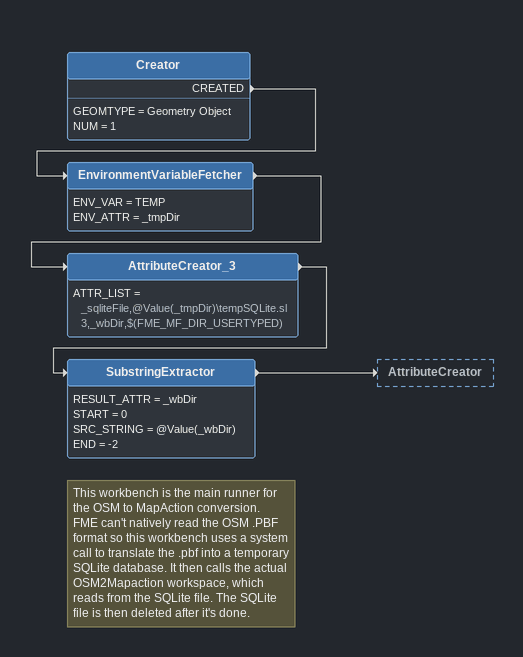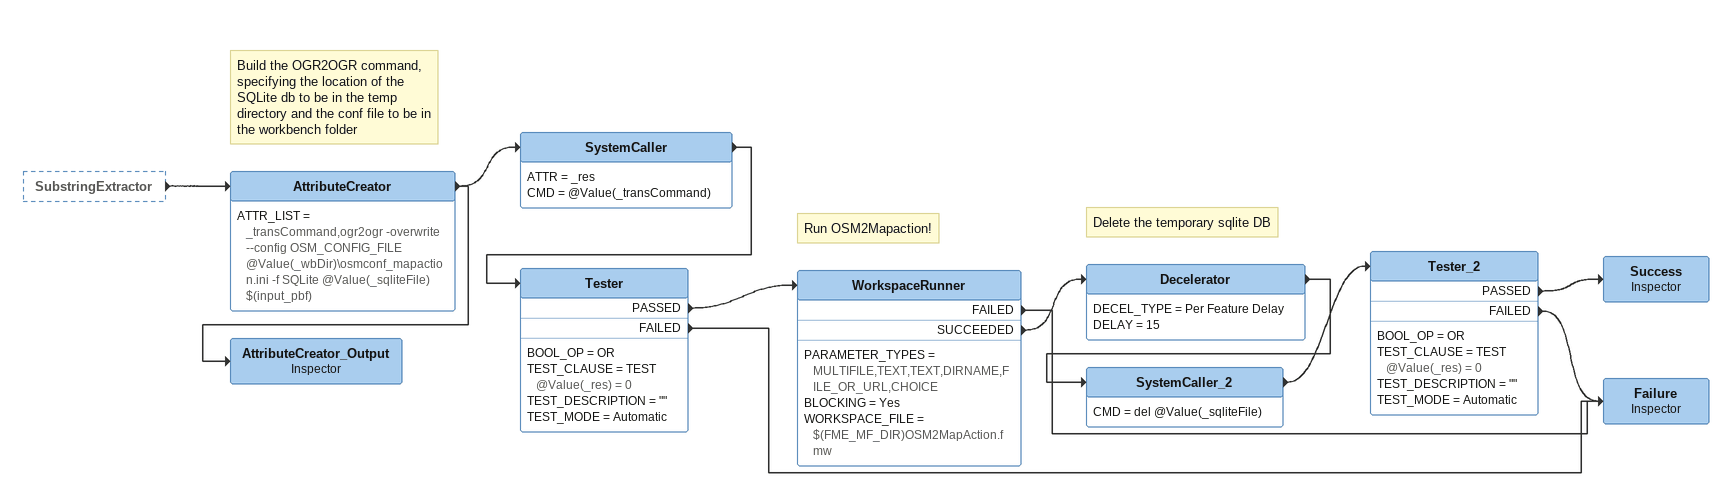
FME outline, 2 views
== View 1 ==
Creator
    GEOMTYPE = Geometry Object
    NUM = 1
    CREATED -> EnvironmentVariableFetcher
EnvironmentVariableFetcher
    ENV_VAR = TEMP
    ENV_ATTR = _tmpDir
    -> AttributeCreator_3
AttributeCreator_3
    ATTR_LIST = _sqliteFile,@Value(_tmpDir)\tempSQLite.sl3,_wbDir,$(FME_MF_DIR_USERTYPED)
    -> SubstringExtractor
Note: This workbench is the main runner for the OSM to MapAction conversion. / FME can't natively read the OSM .PBF format so this workbench uses a system call to translate the .pbf into a temporary SQLite database. It then calls the actual OSM2Mapaction workspace, which reads from the SQLite file. The SQLite file is then deleted after it's done.
SubstringExtractor
    RESULT_ATTR = _wbDir
    START = 0
    SRC_STRING = @Value(_wbDir)
    END = -2
    -> AttributeCreator

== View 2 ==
SubstringExtractor [outside]
    -> AttributeCreator
Note: Build the OGR2OGR command, specifying the location of the SQLite db to be in the temp directory and the conf file to be in the workbench folder
AttributeCreator
    ATTR_LIST = _transCommand,ogr2ogr -overwrite --config OSM_CONFIG_FILE @Value(_wbDir)\osmconf_mapaction.ini -f SQLite @Value(_sqliteFile) $(input_pbf)
    -> SystemCaller
    -> AttributeCreator_Output
SystemCaller
    ATTR = _res
    CMD = @Value(_transCommand)
    -> Tester
Tester
    BOOL_OP = OR
    TEST_CLAUSE = TEST @Value(_res) = 0
    TEST_DESCRIPTION = ""
    TEST_MODE = Automatic
    PASSED -> WorkspaceRunner
    FAILED -> Failure
Note: Run OSM2Mapaction!
WorkspaceRunner
    PARAMETER_TYPES = MULTIFILE,TEXT,TEXT,DIRNAME,FILE_OR_URL,CHOICE
    BLOCKING = Yes
    WORKSPACE_FILE = $(FME_MF_DIR)OSM2MapAction.fmw
    FAILED -> Failure
    SUCCEEDED -> Decelerator
Decelerator
    DECEL_TYPE = Per Feature Delay
    DELAY = 15
    -> SystemCaller_2
Note: Delete the temporary sqlite DB
SystemCaller_2
    CMD = del @Value(_sqliteFile)
    -> Tester_2
Tester_2
    BOOL_OP = OR
    TEST_CLAUSE = TEST @Value(_res) = 0
    TEST_DESCRIPTION = ""
    TEST_MODE = Automatic
    PASSED -> Success
    FAILED -> Failure
Success: Inspector
Failure: Inspector
AttributeCreator_Output: Inspector
